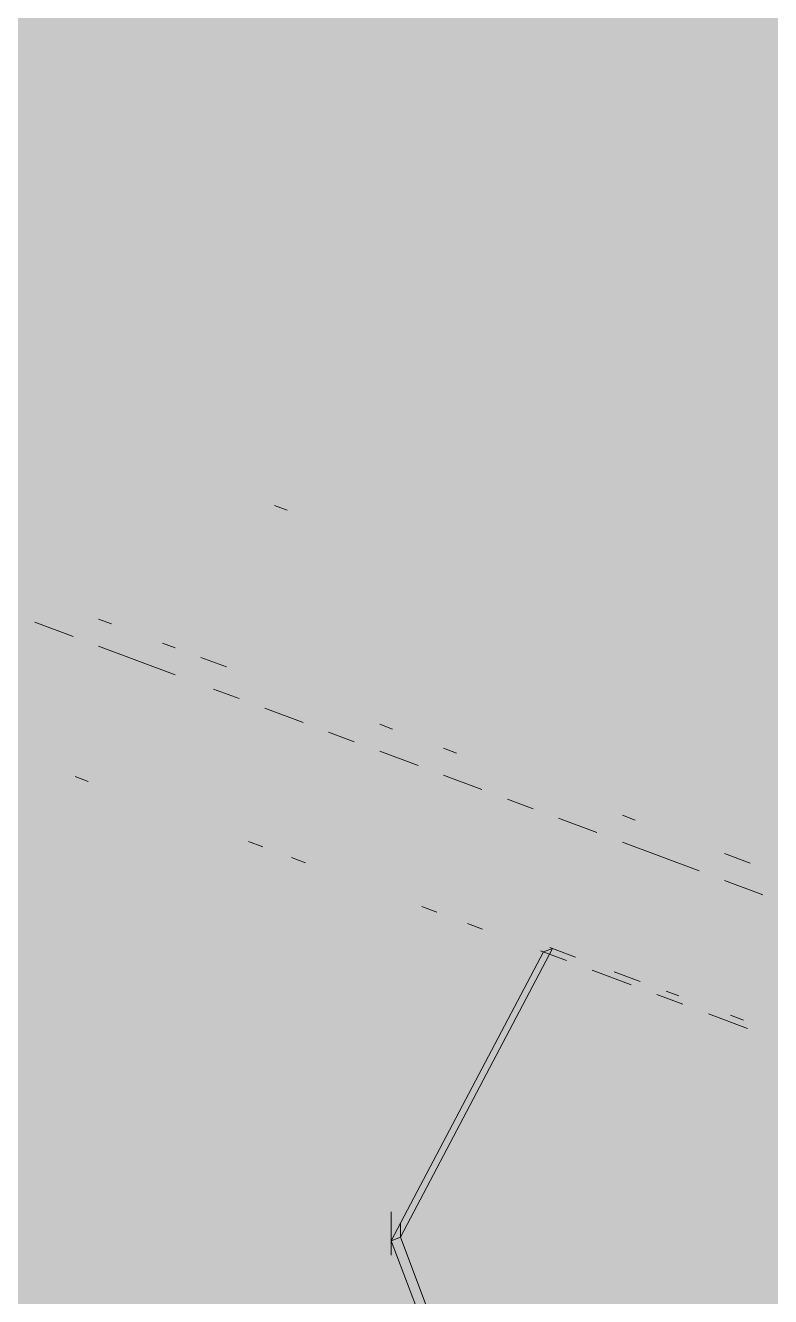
# Paper-space layout '03 3D Building and Roof' of a CAD drawing. Header units: millimetres. Extents: x 5 to 415, y 5 to 292.
# Drawn here: x 122.73 to 126.35, y 77.43 to 83.62 of the extents above; entities that cross this region are included whole.
import ezdxf

# ---------------------------------------------------------------- set-up
doc = ezdxf.new("R2010")
doc.units = ezdxf.units.MM
doc.layers.add('EXISTING', color=7, linetype='Continuous')
doc.layers.add('IMAGES', color=7, linetype='Continuous')

# ---------------------------------------------------------------- blocks, each defined once
blk = doc.blocks.new('SHEET_03')
at = {"layer": 'EXISTING', "color": 250, "lineweight": 9}
for p, q in [((124.001, 81.2637), (123.9389, 81.287)), ((122.9589, 80.6491), (122.7723, 80.7189)), ((123.0832, 80.7336), (123.1454, 80.7103)), ((123.4563, 80.4627), (123.0832, 80.6025)), ((123.3941, 80.6171), (123.4563, 80.5938)), ((123.5806, 80.5472), (123.705, 80.5007)), ((123.7672, 80.3463), (123.6428, 80.3928)), ((124.0781, 80.2298), (123.8915, 80.2997)), ((124.4511, 80.2212), (124.5133, 80.1979)), ((124.3268, 80.1366), (124.2024, 80.1832)), ((124.6377, 80.0202), (124.4511, 80.09)), ((124.762, 80.1047), (124.8242, 80.0814)), ((122.9693, 79.9664), (123.0322, 79.9429)), ((124.9485, 79.9037), (124.762, 79.9736)), ((125.1973, 79.8105), (125.0729, 79.8571)), ((125.6325, 79.7786), (125.6947, 79.7553)), ((125.5081, 79.6941), (125.3216, 79.764)), ((123.8826, 79.6243), (123.8132, 79.6503)), ((126.0056, 79.5077), (125.6325, 79.6475)), ((126.1299, 79.5923), (126.2543, 79.5457)), ((124.0909, 79.5463), (124.0215, 79.5723)), ((126.3165, 79.3913), (126.1299, 79.4612)), ((124.7298, 79.307), (124.6557, 79.3347)), ((124.952, 79.2237), (124.8779, 79.2515)), ((124.5076, 77.7068), (125.2482, 79.1127)), ((125.2927, 79.1294), (124.552, 77.7235)), ((125.234, 79.1181), (125.3598, 79.0709)), ((125.2927, 79.1294), (125.2482, 79.1127)), ((125.4042, 79.0876), (125.2784, 79.1347)), ((125.4856, 79.0238), (125.6743, 78.9531)), ((125.7188, 78.9698), (125.593, 79.0169)), ((125.9075, 78.8991), (125.8446, 78.9226)), ((125.8002, 78.906), (125.926, 78.8588)), ((126.0518, 78.8117), (126.2405, 78.741)), ((126.222, 78.7812), (126.1591, 78.8048)), ((124.5076, 77.8471), (124.5076, 77.7068)), ((124.5076, 77.6725), (124.5076, 77.8099)), ((124.552, 77.7235), (124.552, 77.7936)), ((124.5076, 77.7068), (124.552, 77.7235)), ((124.5076, 77.7068), (124.5076, 77.6367)), ((125.2482, 75.746), (124.5076, 77.7068)), ((124.552, 77.7235), (125.2433, 75.8934))]:
    blk.add_line(p, q, dxfattribs=at)
at = {"layer": 'IMAGES', "color": 7}
for points in [[(118.6291, 83.5429), (132.1668, 83.5429), (118.6291, 83.7143), (132.1668, 83.7143)], [(118.9718, 83.3714), (132.6809, 83.3714), (118.9718, 83.5429), (132.6809, 83.5429)], [(119.1432, 83.2), (133.0236, 83.2), (119.1432, 83.3714), (133.0236, 83.3714)], [(120, 83.0286), (132.6809, 83.0286), (120, 83.2), (132.6809, 83.2)], [(120.5141, 82.8571), (132.3381, 82.8571), (120.5141, 83.0286), (132.3381, 83.0286)], [(120.8568, 82.6857), (131.9954, 82.6857), (120.8568, 82.8571), (131.9954, 82.8571)], [(121.1995, 82.5143), (131.31, 82.5143), (121.1995, 82.6857), (131.31, 82.6857)], [(121.5423, 82.3429), (130.9672, 82.3429), (121.5423, 82.5143), (130.9672, 82.5143)], [(122.2277, 82.1714), (130.4532, 82.1714), (122.2277, 82.3429), (130.4532, 82.3429)], [(122.5704, 82), (122.7418, 82), (122.5704, 82.1714), (122.7418, 82.1714)], [(122.7418, 82), (129.9391, 82), (122.7418, 82.1714), (129.9391, 82.1714)], [(122.5704, 81.6571), (122.7418, 81.6571), (122.5704, 82), (122.7418, 82)], [(122.7418, 81.8286), (122.9132, 81.8286), (122.7418, 82), (122.9132, 82)], [(122.9132, 81.8286), (123.0845, 81.8286), (122.9132, 82), (123.0845, 82)], [(123.0845, 81.8286), (129.5963, 81.8286), (123.0845, 82), (129.5963, 82)], [(122.7418, 81.6571), (122.9132, 81.6571), (122.7418, 81.8286), (122.9132, 81.8286)], [(122.9132, 81.6571), (123.0845, 81.6571), (122.9132, 81.8286), (123.0845, 81.8286)], [(123.0845, 81.6571), (123.2559, 81.6571), (123.0845, 81.8286), (123.2559, 81.8286)], [(123.2559, 81.6571), (123.4273, 81.6571), (123.2559, 81.8286), (123.4273, 81.8286)], [(123.4273, 81.6571), (123.5986, 81.6571), (123.4273, 81.8286), (123.5986, 81.8286)], [(123.5986, 81.6571), (128.9109, 81.6571), (123.5986, 81.8286), (128.9109, 81.8286)], [(122.5704, 81.4857), (122.7418, 81.4857), (122.5704, 81.6571), (122.7418, 81.6571)], [(122.7418, 81.4857), (122.9132, 81.4857), (122.7418, 81.6571), (122.9132, 81.6571)], [(122.9132, 81.4857), (123.0845, 81.4857), (122.9132, 81.6571), (123.0845, 81.6571)], [(123.0845, 81.4857), (123.2559, 81.4857), (123.0845, 81.6571), (123.2559, 81.6571)], [(123.2559, 81.4857), (123.4273, 81.4857), (123.2559, 81.6571), (123.4273, 81.6571)], [(123.4273, 81.3143), (123.5986, 81.3143), (123.4273, 81.6571), (123.5986, 81.6571)], [(123.5986, 81.4857), (123.77, 81.4857), (123.5986, 81.6571), (123.77, 81.6571)], [(123.77, 81.4857), (128.7395, 81.4857), (123.77, 81.6571), (128.7395, 81.6571)], [(122.0564, 81.3143), (122.9132, 81.3143), (122.0564, 81.4857), (122.9132, 81.4857)], [(122.9132, 81.3143), (123.0845, 81.3143), (122.9132, 81.4857), (123.0845, 81.4857)], [(123.0845, 81.3143), (123.4273, 81.3143), (123.0845, 81.4857), (123.4273, 81.4857)], [(123.5986, 81.3143), (123.77, 81.3143), (123.5986, 81.4857), (123.77, 81.4857)], [(123.77, 81.3143), (123.9414, 81.3143), (123.77, 81.4857), (123.9414, 81.4857)], [(123.9414, 81.3143), (124.1127, 81.3143), (123.9414, 81.4857), (124.1127, 81.4857)], [(124.1127, 81.3143), (124.2841, 81.3143), (124.1127, 81.4857), (124.2841, 81.4857)], [(124.2841, 81.3143), (124.4554, 81.3143), (124.2841, 81.4857), (124.4554, 81.4857)], [(124.4554, 81.3143), (128.2254, 81.3143), (124.4554, 81.4857), (128.2254, 81.4857)], [(122.5704, 81.1429), (123.4273, 81.1429), (122.5704, 81.3143), (123.4273, 81.3143)], [(123.4273, 81.1429), (123.5986, 81.1429), (123.4273, 81.3143), (123.5986, 81.3143)], [(123.5986, 81.1429), (123.9414, 81.1429), (123.5986, 81.3143), (123.9414, 81.3143)], [(123.9414, 81.1429), (124.1127, 81.1429), (123.9414, 81.3143), (124.1127, 81.3143)], [(124.1127, 81.1429), (124.2841, 81.1429), (124.1127, 81.3143), (124.2841, 81.3143)], [(124.2841, 81.1429), (124.4554, 81.1429), (124.2841, 81.3143), (124.4554, 81.3143)], [(124.4554, 81.1429), (124.6268, 81.1429), (124.4554, 81.3143), (124.6268, 81.3143)], [(124.6268, 80.9714), (124.7982, 80.9714), (124.6268, 81.3143), (124.7982, 81.3143)], [(124.7982, 81.1429), (124.9695, 81.1429), (124.7982, 81.3143), (124.9695, 81.3143)], [(124.9695, 81.1429), (127.7113, 81.1429), (124.9695, 81.3143), (127.7113, 81.3143)], [(122.5704, 80.9714), (123.9414, 80.9714), (122.5704, 81.1429), (123.9414, 81.1429)], [(123.9414, 80.9714), (124.1127, 80.9714), (123.9414, 81.1429), (124.1127, 81.1429)], [(124.1127, 80.9714), (124.2841, 80.9714), (124.1127, 81.1429), (124.2841, 81.1429)], [(124.2841, 80.9714), (124.4554, 80.9714), (124.2841, 81.1429), (124.4554, 81.1429)], [(124.4554, 80.9714), (124.6268, 80.9714), (124.4554, 81.1429), (124.6268, 81.1429)], [(124.7982, 80.8), (124.9695, 80.8), (124.7982, 81.1429), (124.9695, 81.1429)], [(124.9695, 80.9714), (125.1409, 80.9714), (124.9695, 81.1429), (125.1409, 81.1429)], [(125.1409, 80.9714), (125.3123, 80.9714), (125.1409, 81.1429), (125.3123, 81.1429)], [(125.3123, 80.9714), (127.3686, 80.9714), (125.3123, 81.1429), (127.3686, 81.1429)], [(122.5704, 80.6286), (122.7418, 80.6286), (122.5704, 80.9714), (122.7418, 80.9714)], [(122.7418, 80.8), (122.9132, 80.8), (122.7418, 80.9714), (122.9132, 80.9714)], [(122.9132, 80.8), (123.2559, 80.8), (122.9132, 80.9714), (123.2559, 80.9714)], [(123.2559, 80.8), (123.4273, 80.8), (123.2559, 80.9714), (123.4273, 80.9714)], [(123.4273, 80.8), (124.2841, 80.8), (123.4273, 80.9714), (124.2841, 80.9714)], [(124.2841, 80.8), (124.4554, 80.8), (124.2841, 80.9714), (124.4554, 80.9714)], [(124.4554, 80.8), (124.7982, 80.8), (124.4554, 80.9714), (124.7982, 80.9714)], [(124.9695, 80.8), (125.1409, 80.8), (124.9695, 80.9714), (125.1409, 80.9714)], [(125.1409, 80.8), (125.3123, 80.8), (125.1409, 80.9714), (125.3123, 80.9714)], [(125.3123, 80.8), (125.4836, 80.8), (125.3123, 80.9714), (125.4836, 80.9714)], [(125.4836, 80.8), (125.655, 80.8), (125.4836, 80.9714), (125.655, 80.9714)], [(125.655, 80.8), (125.8263, 80.8), (125.655, 80.9714), (125.8263, 80.9714)], [(125.8263, 80.8), (126.6832, 80.8), (125.8263, 80.9714), (126.6832, 80.9714)], [(122.7418, 80.6286), (123.0845, 80.6286), (122.7418, 80.8), (123.0845, 80.8)], [(123.0845, 80.6286), (123.2559, 80.6286), (123.0845, 80.8), (123.2559, 80.8)], [(123.2559, 80.6286), (123.4273, 80.6286), (123.2559, 80.8), (123.4273, 80.8)], [(123.4273, 80.6286), (123.5986, 80.6286), (123.4273, 80.8), (123.5986, 80.8)], [(123.5986, 80.6286), (123.77, 80.6286), (123.5986, 80.8), (123.77, 80.8)], [(123.77, 80.6286), (124.7982, 80.6286), (123.77, 80.8), (124.7982, 80.8)], [(124.7982, 80.6286), (124.9695, 80.6286), (124.7982, 80.8), (124.9695, 80.8)], [(124.9695, 80.6286), (125.1409, 80.6286), (124.9695, 80.8), (125.1409, 80.8)], [(125.1409, 80.6286), (125.4836, 80.6286), (125.1409, 80.8), (125.4836, 80.8)], [(125.4836, 80.6286), (125.655, 80.6286), (125.4836, 80.8), (125.655, 80.8)], [(125.655, 80.4571), (125.8263, 80.4571), (125.655, 80.8), (125.8263, 80.8)], [(125.8263, 80.6286), (125.9977, 80.6286), (125.8263, 80.8), (125.9977, 80.8)], [(125.9977, 80.6286), (126.1691, 80.6286), (125.9977, 80.8), (126.1691, 80.8)], [(126.1691, 80.6286), (126.6832, 80.6286), (126.1691, 80.8), (126.6832, 80.8)], [(122.5704, 80.4571), (122.7418, 80.4571), (122.5704, 80.6286), (122.7418, 80.6286)], [(122.7418, 80.4571), (122.9132, 80.4571), (122.7418, 80.6286), (122.9132, 80.6286)], [(122.9132, 80.4571), (123.0845, 80.4571), (122.9132, 80.6286), (123.0845, 80.6286)], [(123.0845, 80.4571), (123.2559, 80.4571), (123.0845, 80.6286), (123.2559, 80.6286)], [(123.2559, 80.4571), (123.4273, 80.4571), (123.2559, 80.6286), (123.4273, 80.6286)], [(123.4273, 80.4571), (123.77, 80.4571), (123.4273, 80.6286), (123.77, 80.6286)], [(123.77, 80.4571), (123.9414, 80.4571), (123.77, 80.6286), (123.9414, 80.6286)], [(123.9414, 80.4571), (124.1127, 80.4571), (123.9414, 80.6286), (124.1127, 80.6286)], [(124.1127, 80.4571), (125.1409, 80.4571), (124.1127, 80.6286), (125.1409, 80.6286)], [(125.1409, 80.4571), (125.3123, 80.4571), (125.1409, 80.6286), (125.3123, 80.6286)], [(125.3123, 80.4571), (125.655, 80.4571), (125.3123, 80.6286), (125.655, 80.6286)], [(125.8263, 80.4571), (125.9977, 80.4571), (125.8263, 80.6286), (125.9977, 80.6286)], [(125.9977, 80.4571), (126.1691, 80.4571), (125.9977, 80.6286), (126.1691, 80.6286)], [(126.1691, 80.4571), (126.5118, 80.4571), (126.1691, 80.6286), (126.5118, 80.6286)], [(122.5704, 80.2857), (122.7418, 80.2857), (122.5704, 80.4571), (122.7418, 80.4571)], [(122.7418, 80.2857), (123.0845, 80.2857), (122.7418, 80.4571), (123.0845, 80.4571)], [(123.0845, 80.2857), (123.2559, 80.2857), (123.0845, 80.4571), (123.2559, 80.4571)], [(123.2559, 80.2857), (123.4273, 80.2857), (123.2559, 80.4571), (123.4273, 80.4571)], [(123.4273, 80.2857), (123.5986, 80.2857), (123.4273, 80.4571), (123.5986, 80.4571)], [(123.5986, 80.2857), (123.77, 80.2857), (123.5986, 80.4571), (123.77, 80.4571)], [(123.77, 80.2857), (123.9414, 80.2857), (123.77, 80.4571), (123.9414, 80.4571)], [(123.9414, 80.2857), (124.1127, 80.2857), (123.9414, 80.4571), (124.1127, 80.4571)], [(124.1127, 80.2857), (124.4554, 80.2857), (124.1127, 80.4571), (124.4554, 80.4571)], [(124.4554, 80.2857), (124.6268, 80.2857), (124.4554, 80.4571), (124.6268, 80.4571)], [(124.6268, 80.2857), (124.7982, 80.2857), (124.6268, 80.4571), (124.7982, 80.4571)], [(124.7982, 80.2857), (125.655, 80.2857), (124.7982, 80.4571), (125.655, 80.4571)], [(125.655, 80.2857), (125.8263, 80.2857), (125.655, 80.4571), (125.8263, 80.4571)], [(125.8263, 80.2857), (125.9977, 80.2857), (125.8263, 80.4571), (125.9977, 80.4571)], [(125.9977, 80.2857), (126.1691, 80.2857), (125.9977, 80.4571), (126.1691, 80.4571)], [(126.1691, 80.2857), (126.5118, 80.2857), (126.1691, 80.4571), (126.5118, 80.4571)], [(122.2277, 80.1143), (122.7418, 80.1143), (122.2277, 80.2857), (122.7418, 80.2857)], [(122.7418, 80.1143), (122.9132, 80.1143), (122.7418, 80.2857), (122.9132, 80.2857)], [(122.9132, 80.1143), (123.2559, 80.1143), (122.9132, 80.2857), (123.2559, 80.2857)], [(123.2559, 80.1143), (123.5986, 80.1143), (123.2559, 80.2857), (123.5986, 80.2857)], [(123.5986, 80.1143), (123.77, 80.1143), (123.5986, 80.2857), (123.77, 80.2857)], [(123.77, 80.1143), (123.9414, 80.1143), (123.77, 80.2857), (123.9414, 80.2857)], [(123.9414, 80.1143), (124.1127, 80.1143), (123.9414, 80.2857), (124.1127, 80.2857)], [(124.1127, 80.1143), (124.2841, 80.1143), (124.1127, 80.2857), (124.2841, 80.2857)], [(124.2841, 80.1143), (124.4554, 80.1143), (124.2841, 80.2857), (124.4554, 80.2857)], [(124.4554, 80.1143), (124.6268, 80.1143), (124.4554, 80.2857), (124.6268, 80.2857)], [(124.6268, 80.1143), (124.7982, 80.1143), (124.6268, 80.2857), (124.7982, 80.2857)], [(124.7982, 80.1143), (124.9695, 80.1143), (124.7982, 80.2857), (124.9695, 80.2857)], [(124.9695, 80.1143), (125.1409, 80.1143), (124.9695, 80.2857), (125.1409, 80.2857)], [(125.1409, 80.1143), (126.5118, 80.1143), (125.1409, 80.2857), (126.5118, 80.2857)], [(122.3991, 79.9429), (122.9132, 79.9429), (122.3991, 80.1143), (122.9132, 80.1143)], [(122.9132, 79.9429), (123.0845, 79.9429), (122.9132, 80.1143), (123.0845, 80.1143)], [(123.0845, 79.9429), (123.2559, 79.9429), (123.0845, 80.1143), (123.2559, 80.1143)], [(123.2559, 79.9429), (123.4273, 79.9429), (123.2559, 80.1143), (123.4273, 80.1143)], [(123.4273, 79.9429), (123.5986, 79.9429), (123.4273, 80.1143), (123.5986, 80.1143)], [(123.5986, 79.9429), (123.9414, 79.9429), (123.5986, 80.1143), (123.9414, 80.1143)], [(123.9414, 79.9429), (124.1127, 79.9429), (123.9414, 80.1143), (124.1127, 80.1143)], [(124.1127, 79.9429), (124.2841, 79.9429), (124.1127, 80.1143), (124.2841, 80.1143)], [(124.2841, 79.9429), (124.4554, 79.9429), (124.2841, 80.1143), (124.4554, 80.1143)], [(124.4554, 79.9429), (124.9695, 79.9429), (124.4554, 80.1143), (124.9695, 80.1143)], [(124.9695, 79.9429), (125.1409, 79.9429), (124.9695, 80.1143), (125.1409, 80.1143)], [(125.1409, 79.9429), (125.3123, 79.9429), (125.1409, 80.1143), (125.3123, 80.1143)], [(125.3123, 79.9429), (125.4836, 79.9429), (125.3123, 80.1143), (125.4836, 80.1143)], [(125.4836, 79.9429), (125.8263, 79.9429), (125.4836, 80.1143), (125.8263, 80.1143)], [(125.8263, 79.9429), (126.5118, 79.9429), (125.8263, 80.1143), (126.5118, 80.1143)], [(122.5704, 79.7714), (122.7418, 79.7714), (122.5704, 79.9429), (122.7418, 79.9429)], [(122.7418, 79.7714), (122.9132, 79.7714), (122.7418, 79.9429), (122.9132, 79.9429)], [(122.9132, 79.7714), (123.2559, 79.7714), (122.9132, 79.9429), (123.2559, 79.9429)], [(123.2559, 79.7714), (123.4273, 79.7714), (123.2559, 79.9429), (123.4273, 79.9429)], [(123.4273, 79.7714), (124.1127, 79.7714), (123.4273, 79.9429), (124.1127, 79.9429)], [(124.1127, 79.6), (124.2841, 79.6), (124.1127, 79.9429), (124.2841, 79.9429)], [(124.2841, 79.7714), (124.4554, 79.7714), (124.2841, 79.9429), (124.4554, 79.9429)], [(124.4554, 79.7714), (124.6268, 79.7714), (124.4554, 79.9429), (124.6268, 79.9429)], [(124.6268, 79.7714), (124.7982, 79.7714), (124.6268, 79.9429), (124.7982, 79.9429)], [(124.7982, 79.7714), (125.3123, 79.7714), (124.7982, 79.9429), (125.3123, 79.9429)], [(125.3123, 79.7714), (125.4836, 79.7714), (125.3123, 79.9429), (125.4836, 79.9429)], [(125.4836, 79.7714), (125.8263, 79.7714), (125.4836, 79.9429), (125.8263, 79.9429)], [(125.8263, 79.7714), (126.3404, 79.7714), (125.8263, 79.9429), (126.3404, 79.9429)], [(126.3404, 79.7714), (127.0259, 79.7714), (126.3404, 79.9429), (127.0259, 79.9429)], [(122.3991, 79.6), (122.7418, 79.6), (122.3991, 79.7714), (122.7418, 79.7714)], [(122.7418, 79.6), (122.9132, 79.6), (122.7418, 79.7714), (122.9132, 79.7714)], [(122.9132, 79.6), (123.0845, 79.6), (122.9132, 79.7714), (123.0845, 79.7714)], [(123.0845, 79.6), (123.2559, 79.6), (123.0845, 79.7714), (123.2559, 79.7714)], [(123.2559, 79.6), (123.5986, 79.6), (123.2559, 79.7714), (123.5986, 79.7714)], [(123.5986, 79.6), (123.77, 79.6), (123.5986, 79.7714), (123.77, 79.7714)], [(123.77, 79.6), (124.1127, 79.6), (123.77, 79.7714), (124.1127, 79.7714)], [(124.2841, 79.6), (124.7982, 79.6), (124.2841, 79.7714), (124.7982, 79.7714)], [(124.7982, 79.6), (124.9695, 79.6), (124.7982, 79.7714), (124.9695, 79.7714)], [(124.9695, 79.6), (125.3123, 79.6), (124.9695, 79.7714), (125.3123, 79.7714)], [(125.3123, 79.6), (125.4836, 79.6), (125.3123, 79.7714), (125.4836, 79.7714)], [(125.4836, 79.6), (125.655, 79.6), (125.4836, 79.7714), (125.655, 79.7714)], [(125.655, 79.6), (125.8263, 79.6), (125.655, 79.7714), (125.8263, 79.7714)], [(125.8263, 79.6), (125.9977, 79.6), (125.8263, 79.7714), (125.9977, 79.7714)], [(125.9977, 79.6), (126.3404, 79.6), (125.9977, 79.7714), (126.3404, 79.7714)], [(126.3404, 79.6), (126.5118, 79.6), (126.3404, 79.7714), (126.5118, 79.7714)], [(122.3991, 79.4286), (123.0845, 79.4286), (122.3991, 79.6), (123.0845, 79.6)], [(123.0845, 79.4286), (123.4273, 79.4286), (123.0845, 79.6), (123.4273, 79.6)], [(123.4273, 79.4286), (123.5986, 79.4286), (123.4273, 79.6), (123.5986, 79.6)], [(123.5986, 79.4286), (123.77, 79.4286), (123.5986, 79.6), (123.77, 79.6)], [(123.77, 79.4286), (124.2841, 79.4286), (123.77, 79.6), (124.2841, 79.6)], [(124.2841, 79.4286), (124.4554, 79.4286), (124.2841, 79.6), (124.4554, 79.6)], [(124.4554, 79.4286), (124.6268, 79.4286), (124.4554, 79.6), (124.6268, 79.6)], [(124.6268, 79.4286), (124.7982, 79.4286), (124.6268, 79.6), (124.7982, 79.6)], [(124.7982, 79.4286), (125.1409, 79.4286), (124.7982, 79.6), (125.1409, 79.6)], [(125.1409, 79.4286), (125.3123, 79.4286), (125.1409, 79.6), (125.3123, 79.6)], [(125.3123, 79.4286), (125.4836, 79.4286), (125.3123, 79.6), (125.4836, 79.6)], [(125.4836, 79.2571), (125.655, 79.2571), (125.4836, 79.6), (125.655, 79.6)], [(125.655, 79.4286), (125.9977, 79.4286), (125.655, 79.6), (125.9977, 79.6)], [(125.9977, 79.4286), (126.3404, 79.4286), (125.9977, 79.6), (126.3404, 79.6)], [(126.3404, 79.4286), (126.5118, 79.4286), (126.3404, 79.6), (126.5118, 79.6)], [(122.5704, 79.2571), (123.5986, 79.2571), (122.5704, 79.4286), (123.5986, 79.4286)], [(123.5986, 79.2571), (123.77, 79.2571), (123.5986, 79.4286), (123.77, 79.4286)], [(123.77, 79.2571), (123.9414, 79.2571), (123.77, 79.4286), (123.9414, 79.4286)], [(123.9414, 79.2571), (124.1127, 79.2571), (123.9414, 79.4286), (124.1127, 79.4286)], [(124.1127, 79.2571), (124.4554, 79.2571), (124.1127, 79.4286), (124.4554, 79.4286)], [(124.4554, 79.2571), (124.6268, 79.2571), (124.4554, 79.4286), (124.6268, 79.4286)], [(124.6268, 79.2571), (124.7982, 79.2571), (124.6268, 79.4286), (124.7982, 79.4286)], [(124.7982, 79.2571), (124.9695, 79.2571), (124.7982, 79.4286), (124.9695, 79.4286)], [(124.9695, 79.2571), (125.1409, 79.2571), (124.9695, 79.4286), (125.1409, 79.4286)], [(125.1409, 79.2571), (125.3123, 79.2571), (125.1409, 79.4286), (125.3123, 79.4286)], [(125.3123, 79.2571), (125.4836, 79.2571), (125.3123, 79.4286), (125.4836, 79.4286)], [(125.655, 79.2571), (125.8263, 79.2571), (125.655, 79.4286), (125.8263, 79.4286)], [(125.8263, 79.2571), (125.9977, 79.2571), (125.8263, 79.4286), (125.9977, 79.4286)], [(125.9977, 79.2571), (126.1691, 79.2571), (125.9977, 79.4286), (126.1691, 79.4286)], [(126.1691, 79.2571), (126.6832, 79.2571), (126.1691, 79.4286), (126.6832, 79.4286)], [(122.3991, 79.0857), (123.9414, 79.0857), (122.3991, 79.2571), (123.9414, 79.2571)], [(123.9414, 79.0857), (124.4554, 79.0857), (123.9414, 79.2571), (124.4554, 79.2571)], [(124.4554, 79.0857), (124.6268, 79.0857), (124.4554, 79.2571), (124.6268, 79.2571)], [(124.6268, 79.0857), (124.9695, 79.0857), (124.6268, 79.2571), (124.9695, 79.2571)], [(124.9695, 79.0857), (125.1409, 79.0857), (124.9695, 79.2571), (125.1409, 79.2571)], [(125.1409, 79.0857), (125.3123, 79.0857), (125.1409, 79.2571), (125.3123, 79.2571)], [(125.3123, 79.0857), (125.4836, 79.0857), (125.3123, 79.2571), (125.4836, 79.2571)], [(125.4836, 79.0857), (125.8263, 79.0857), (125.4836, 79.2571), (125.8263, 79.2571)], [(125.8263, 79.0857), (125.9977, 79.0857), (125.8263, 79.2571), (125.9977, 79.2571)], [(125.9977, 79.0857), (126.3404, 79.0857), (125.9977, 79.2571), (126.3404, 79.2571)], [(126.3404, 79.0857), (126.5118, 79.0857), (126.3404, 79.2571), (126.5118, 79.2571)], [(122.5704, 78.9143), (124.2841, 78.9143), (122.5704, 79.0857), (124.2841, 79.0857)], [(124.2841, 77.8857), (124.4554, 77.8857), (124.2841, 79.0857), (124.4554, 79.0857)], [(124.4554, 78.2286), (124.6268, 78.2286), (124.4554, 79.0857), (124.6268, 79.0857)], [(124.6268, 78.9143), (124.9695, 78.9143), (124.6268, 79.0857), (124.9695, 79.0857)], [(124.9695, 78.9143), (125.1409, 78.9143), (124.9695, 79.0857), (125.1409, 79.0857)], [(125.1409, 78.9143), (125.3123, 78.9143), (125.1409, 79.0857), (125.3123, 79.0857)], [(125.3123, 78.9143), (125.4836, 78.9143), (125.3123, 79.0857), (125.4836, 79.0857)], [(125.4836, 78.9143), (125.8263, 78.9143), (125.4836, 79.0857), (125.8263, 79.0857)], [(125.8263, 78.9143), (125.9977, 78.9143), (125.8263, 79.0857), (125.9977, 79.0857)], [(125.9977, 78.9143), (126.5118, 78.9143), (125.9977, 79.0857), (126.5118, 79.0857)], [(122.5704, 78.5714), (122.7418, 78.5714), (122.5704, 78.9143), (122.7418, 78.9143)], [(122.7418, 78.5714), (124.2841, 78.5714), (122.7418, 78.9143), (124.2841, 78.9143)], [(124.6268, 78.7429), (124.7982, 78.7429), (124.6268, 78.9143), (124.7982, 78.9143)], [(124.7982, 78.7429), (124.9695, 78.7429), (124.7982, 78.9143), (124.9695, 78.9143)], [(124.9695, 78.7429), (125.1409, 78.7429), (124.9695, 78.9143), (125.1409, 78.9143)], [(125.1409, 78.7429), (125.3123, 78.7429), (125.1409, 78.9143), (125.3123, 78.9143)], [(125.3123, 78.7429), (125.4836, 78.7429), (125.3123, 78.9143), (125.4836, 78.9143)], [(125.4836, 78.7429), (125.8263, 78.7429), (125.4836, 78.9143), (125.8263, 78.9143)], [(125.8263, 78.7429), (125.9977, 78.7429), (125.8263, 78.9143), (125.9977, 78.9143)], [(125.9977, 78.7429), (126.3404, 78.7429), (125.9977, 78.9143), (126.3404, 78.9143)], [(126.3404, 78.7429), (126.6832, 78.7429), (126.3404, 78.9143), (126.6832, 78.9143)], [(124.6268, 78.5714), (124.7982, 78.5714), (124.6268, 78.7429), (124.7982, 78.7429)], [(124.7982, 78.5714), (124.9695, 78.5714), (124.7982, 78.7429), (124.9695, 78.7429)], [(124.9695, 78.5714), (125.1409, 78.5714), (124.9695, 78.7429), (125.1409, 78.7429)], [(125.1409, 78.5714), (125.3123, 78.5714), (125.1409, 78.7429), (125.3123, 78.7429)], [(125.3123, 78.5714), (125.655, 78.5714), (125.3123, 78.7429), (125.655, 78.7429)], [(125.655, 78.5714), (125.8263, 78.5714), (125.655, 78.7429), (125.8263, 78.7429)], [(125.8263, 78.5714), (125.9977, 78.5714), (125.8263, 78.7429), (125.9977, 78.7429)], [(125.9977, 78.5714), (126.3404, 78.5714), (125.9977, 78.7429), (126.3404, 78.7429)], [(126.3404, 78.5714), (126.6832, 78.5714), (126.3404, 78.7429), (126.6832, 78.7429)], [(122.5704, 78.2286), (122.7418, 78.2286), (122.5704, 78.5714), (122.7418, 78.5714)], [(122.7418, 78.2286), (122.9132, 78.2286), (122.7418, 78.5714), (122.9132, 78.5714)], [(122.9132, 78.2286), (124.2841, 78.2286), (122.9132, 78.5714), (124.2841, 78.5714)], [(124.6268, 78.2286), (124.7982, 78.2286), (124.6268, 78.5714), (124.7982, 78.5714)], [(124.7982, 78.4), (124.9695, 78.4), (124.7982, 78.5714), (124.9695, 78.5714)], [(124.9695, 78.4), (125.1409, 78.4), (124.9695, 78.5714), (125.1409, 78.5714)], [(125.1409, 78.4), (125.3123, 78.4), (125.1409, 78.5714), (125.3123, 78.5714)], [(125.3123, 78.4), (125.4836, 78.4), (125.3123, 78.5714), (125.4836, 78.5714)], [(125.4836, 78.4), (125.9977, 78.4), (125.4836, 78.5714), (125.9977, 78.5714)], [(125.9977, 78.4), (126.1691, 78.4), (125.9977, 78.5714), (126.1691, 78.5714)], [(126.1691, 78.4), (126.3404, 78.4), (126.1691, 78.5714), (126.3404, 78.5714)], [(126.3404, 78.4), (126.5118, 78.4), (126.3404, 78.5714), (126.5118, 78.5714)], [(124.7982, 78.0571), (124.9695, 78.0571), (124.7982, 78.4), (124.9695, 78.4)], [(124.9695, 78.2286), (125.1409, 78.2286), (124.9695, 78.4), (125.1409, 78.4)], [(125.1409, 78.2286), (125.3123, 78.2286), (125.1409, 78.4), (125.3123, 78.4)], [(125.3123, 78.2286), (126.3404, 78.2286), (125.3123, 78.4), (126.3404, 78.4)], [(126.3404, 78.2286), (126.5118, 78.2286), (126.3404, 78.4), (126.5118, 78.4)], [(122.5704, 77.8857), (122.7418, 77.8857), (122.5704, 78.2286), (122.7418, 78.2286)], [(122.7418, 77.8857), (124.2841, 77.8857), (122.7418, 78.2286), (124.2841, 78.2286)], [(124.4554, 78.0571), (124.7982, 78.0571), (124.4554, 78.2286), (124.7982, 78.2286)], [(124.9695, 78.0571), (126.6832, 78.0571), (124.9695, 78.2286), (126.6832, 78.2286)], [(124.4554, 77.8857), (124.6268, 77.8857), (124.4554, 78.0571), (124.6268, 78.0571)], [(124.6268, 77.7143), (124.7982, 77.7143), (124.6268, 78.0571), (124.7982, 78.0571)], [(124.7982, 77.8857), (124.9695, 77.8857), (124.7982, 78.0571), (124.9695, 78.0571)], [(124.9695, 77.8857), (125.1409, 77.8857), (124.9695, 78.0571), (125.1409, 78.0571)], [(125.1409, 77.8857), (126.5118, 77.8857), (125.1409, 78.0571), (126.5118, 78.0571)], [(122.5704, 77.5429), (124.2841, 77.5429), (122.5704, 77.8857), (124.2841, 77.8857)], [(124.2841, 77.2), (124.4554, 77.2), (124.2841, 77.8857), (124.4554, 77.8857)], [(124.4554, 77.7143), (124.6268, 77.7143), (124.4554, 77.8857), (124.6268, 77.8857)], [(124.7982, 77.5429), (124.9695, 77.5429), (124.7982, 77.8857), (124.9695, 77.8857)], [(124.9695, 77.7143), (126.6832, 77.7143), (124.9695, 77.8857), (126.6832, 77.8857)], [(124.4554, 77.3714), (124.7982, 77.3714), (124.4554, 77.7143), (124.7982, 77.7143)], [(124.9695, 77.3714), (126.8545, 77.3714), (124.9695, 77.7143), (126.8545, 77.7143)], [(122.3991, 77.2), (124.2841, 77.2), (122.3991, 77.5429), (124.2841, 77.5429)], [(124.7982, 77.3714), (124.9695, 77.3714), (124.7982, 77.5429), (124.9695, 77.5429)]]:
    blk.add_solid(points, dxfattribs=at)

psp = doc.layouts.new('03 3D Building and Roof')

# ---------------------------------------------------------------- block references
psp.add_blockref('SHEET_03', (0, 0))

doc.saveas('drawing.dxf')
